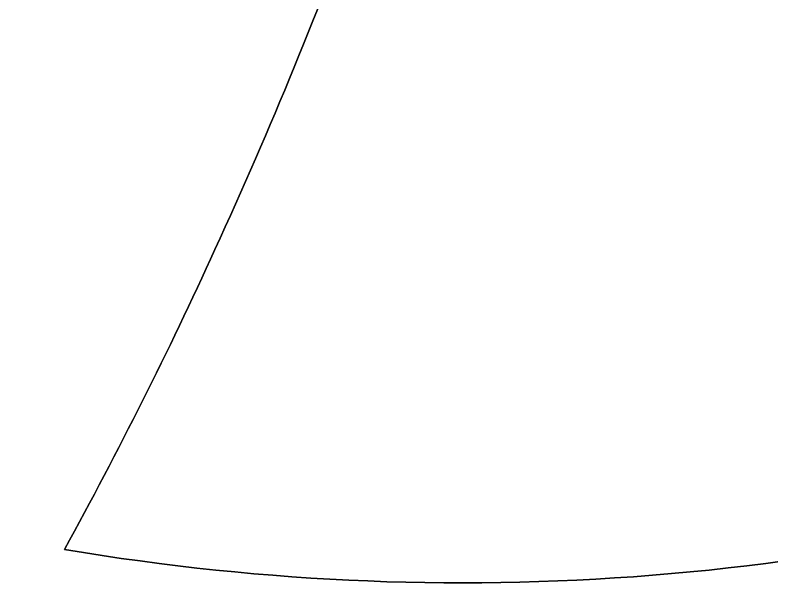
# Model space of a CAD drawing. Header units: millimetres. Extents: x 547073 to 557369, y 9424164 to 9429566.
# Drawn here: x 549043.9 to 549135.4, y 9428338.1 to 9428406.8 of the extents above; entities that cross this region are included whole.
import ezdxf

# ---------------------------------------------------------------- set-up
doc = ezdxf.new("R2010")
doc.units = ezdxf.units.MM
doc.layers.add('polilinea lote', color=201, linetype='Continuous', lineweight=25)
doc.layers.add('trazado manzanas', color=6, linetype='Continuous', lineweight=25)

msp = doc.modelspace()

# ---------------------------------------------------------------- linework, layer by layer
at = {"layer": 'polilinea lote'}
msp.add_lwpolyline([(548832.038, 9428412.833), (548829.241, 9428402.963), (548848.867, 9428397.399), (548860.22, 9428394.181), (548938.92, 9428371.875), (549012.254, 9428351.09, 0.084497), (549075.368, 9428524.45)], format="xyb", dxfattribs=at)
msp.add_lwpolyline([(549224.822, 9428494.705), (549224.822, 9428494.705, -0.081387), (549150.253, 9428503.225), (549111.336, 9428514.255, -0.021259), (549100.841, 9428468.785), (549100.841, 9428468.785, -0.0411), (549068.031, 9428378.43), (549068.031, 9428378.43, -0.018508), (549049.836, 9428342.16, 0.128579), (549194.991, 9428354.966), (549224.822, 9428494.705), (549224.822, 9428494.705), (549224.822, 9428494.705), (549224.822, 9428494.705), (549224.822, 9428494.705)], format="xyb", close=True, dxfattribs=at)
at = {"layer": 'trazado manzanas'}
msp.add_lwpolyline([(549049.836, 9428342.16, 0.018508), (549068.031, 9428378.43, 0.0411), (549100.841, 9428468.785, 0.021259), (549111.336, 9428514.255), (549150.253, 9428503.225, 0.081387), (549224.822, 9428494.705, 0.011215), (549235.205, 9428495.444, 0.028816), (549261.627, 9428499.467, 0.036718), (549294.327, 9428508.947), (549288.878, 9428483.425), (549269.792, 9428394.017, -0.010541), (549256.199, 9428384.949, -0.020548), (549234.488, 9428372.34, -0.025776), (549206.12, 9428359.202, -0.009393), (549194.991, 9428354.966, -0.128579), (549049.836, 9428342.16, -0.784202)], format="xyb", dxfattribs=at)

doc.saveas('drawing.dxf')
